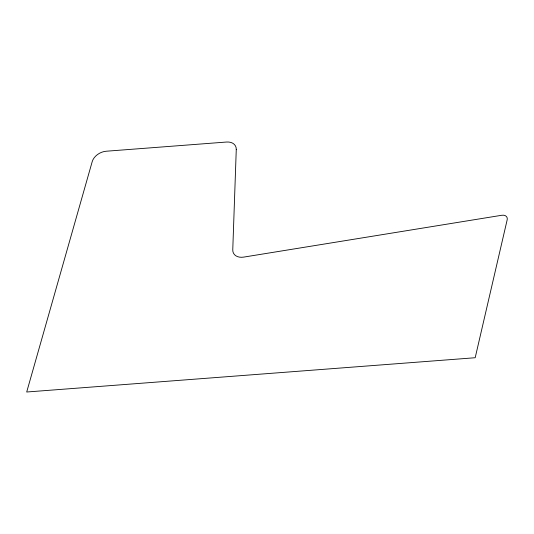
<?xml version="1.0" encoding="UTF-8"?>
<svg xmlns="http://www.w3.org/2000/svg" width="534" height="534" viewBox="0 0 534 534"><rect width="100%" height="100%" fill="white"/><g stroke="black" fill="none" stroke-linecap="round" stroke-linejoin="round"><path stroke-width="0.8" d="M236.268 149.46L232.764 249.825A12.756 9.051 -28.2 0 0 243.731 257.101L501.826 215.262A6.375 4.526 -28.2 0 1 507.2 219.714L475.187 357.733L26.7 392.009L92.208 161.635A12.756 9.051 -28.2 0 1 106.206 151.229L226.556 142.031A12.756 9.051 -28.2 0 1 236.268 149.46"/></g></svg>
